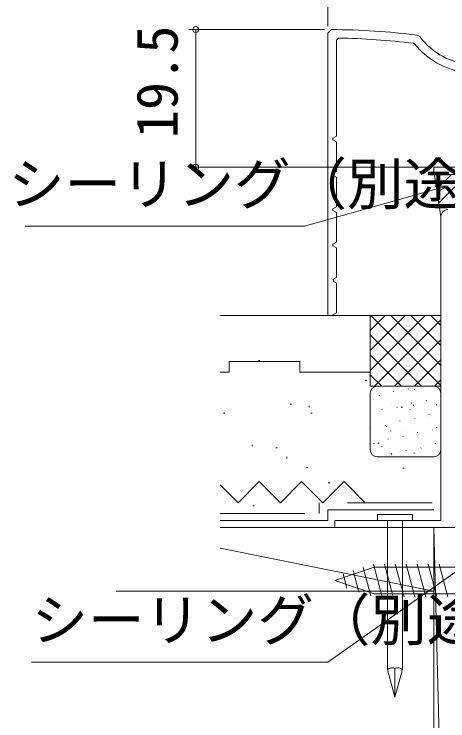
# Model space of a CAD drawing. Units: millimetres, scale not verified. Extents: x -1682 to -692, y -1188 to 424.
# Drawn here: x -1234.8 to -1173.4, y -247.6 to -147.5 of the extents above; entities that cross this region are included whole.
import ezdxf
from ezdxf.enums import TextEntityAlignment as Align

# ---------------------------------------------------------------- set-up
doc = ezdxf.new("R2010")
doc.units = ezdxf.units.MM
doc.header["$LTSCALE"] = 4
doc.linetypes.add('DASHED3', pattern=[4, 3, -1])
for name, color, linetype, lineweight in [('0-3_YKK_11', 7, 'Continuous', 9), ('0-4_YKK_11E', 4, 'Continuous', 9), ('0-7_YKK_D', 6, 'Continuous', 9), ('0-8_YSS_K', 3, 'Continuous', 9)]:
    doc.layers.add(name, color=color, linetype=linetype, lineweight=lineweight)
doc.styles.add('ＭＳ ゴシック', font='')
doc.styles.get('ＭＳ ゴシック').set_extended_font_data('MS Gothic')

msp = doc.modelspace()

# ---------------------------------------------------------------- linework, layer by layer
at = {"layer": '0-3_YKK_11'}
for p, q in [((-1189.868, -149.721), (-1190.37, -150.221)), ((-1190.37, -150.221), (-1190.37, -190.22)), ((-1189.17, -151.231), (-1188.865, -150.932)), ((-1177.369, -150.721), (-1177.706, -150.525)), ((-1189.17, -164.816), (-1189.17, -151.231)), ((-1178.267, -151.664), (-1178.07, -151.773)), ((-1189.67, -165.105), (-1189.17, -164.816)), ((-1189.67, -165.335), (-1189.67, -165.105)), ((-1189.17, -165.624), (-1189.67, -165.335)), ((-1189.17, -169.816), (-1189.17, -165.624)), ((-1189.67, -170.105), (-1189.17, -169.816)), ((-1175.37, -169.22), (-1175.37, -170.22)), ((-1154.37, -169.22), (-1175.37, -169.22)), ((-1189.67, -170.335), (-1189.67, -170.105)), ((-1189.17, -170.624), (-1189.67, -170.335)), ((-1189.17, -174.816), (-1189.17, -170.624)), ((-1175.37, -170.22), (-1171.344, -170.22)), ((-1189.67, -175.105), (-1189.17, -174.816)), ((-1189.67, -175.336), (-1189.67, -175.105)), ((-1189.17, -175.624), (-1189.67, -175.336)), ((-1189.17, -179.816), (-1189.17, -175.624)), ((-1189.67, -180.105), (-1189.17, -179.816)), ((-1189.67, -180.335), (-1189.67, -180.105)), ((-1189.17, -180.624), (-1189.67, -180.335)), ((-1189.17, -184.816), (-1189.17, -180.624)), ((-1189.67, -185.22), (-1189.57, -185.047)), ((-1189.57, -185.047), (-1189.17, -184.816)), ((-1189.57, -185.393), (-1189.57, -185.047)), ((-1189.17, -185.624), (-1189.57, -185.393)), ((-1189.17, -189.816), (-1189.17, -185.624)), ((-1189.87, -190.22), (-1189.17, -189.816)), ((-1190.37, -190.22), (-1189.87, -190.22))]:
    msp.add_line(p, q, dxfattribs=at)
for centre, radius, start, end in [((-1190.37, -249.72), 100, 82.72444, 89.71207), ((-1190.37, -249.72), 98.8, 82.96336, 89.12741), ((-1169.37, -144.72), 10, 216.87752, 267.2706), ((-1169.37, -144.72), 11.2, 219.03024, 260.99493)]:
    msp.add_arc(centre, radius, start, end, dxfattribs=at)
at = {"layer": '0-4_YKK_11E'}
for p, q in [((-1174.37, -176.22), (-1174.37, -219.22)), ((-1189.37, -219.22), (-1189.37, -220.22)), ((-1174.37, -219.22), (-1189.37, -219.22)), ((-1189.37, -220.22), (-1170.419, -220.22))]:
    msp.add_line(p, q, dxfattribs=at)
msp.add_arc((-1173.37, -176.22), 1, 89.99997, 180.00002, dxfattribs=at)
at = {"layer": '0-7_YKK_D'}
for p, q in [((-1190.37, -149.221), (-1190.37, -130.684)), ((-1190.868, -149.721), (-1210.087, -149.721)), ((-1209.087, -169.22), (-1209.087, -149.721)), ((-1175.87, -169.22), (-1210.087, -169.22)), ((-1175.218, -171.894), (-1173.458, -171.871)), ((-1173.458, -171.871), (-1175.094, -172.332)), ((-1173.458, -171.871), (-1174.971, -172.771)), ((-1175.094, -172.332), (-1193.668, -177.565)), ((-1193.668, -177.565), (-1233.26, -177.565)), ((-1158.972, -217.07), (-1190.364, -239.288)), ((-1190.364, -239.288), (-1232.364, -239.288))]:
    msp.add_line(p, q, dxfattribs=at)
for centre in [(-1209.087, -149.721), (-1209.087, -169.22)]:
    msp.add_circle(centre, 0.425, dxfattribs=at)
at = {"layer": '0-8_YSS_K'}
for p, q in [((-1175.37, -169.72), (-1174.37, -176.22)), ((-1175.269, -170.379), (-1175.069, -170.179)), ((-1174.969, -172.325), (-1172.865, -170.22)), ((-1174.67, -174.27), (-1172.37, -171.97)), ((-1174.371, -176.216), (-1174.37, -176.215)), ((-1205.644, -190.22), (-1184.371, -190.22)), ((-1184.371, -200.22), (-1184.371, -190.22)), ((-1176.595, -190.22), (-1184.371, -197.995)), ((-1179.424, -190.22), (-1184.371, -195.167)), ((-1182.252, -190.22), (-1184.371, -192.339)), ((-1184.371, -190.22), (-1174.371, -190.22)), ((-1184.371, -198.22), (-1184.371, -190.22)), ((-1184.267, -190.22), (-1174.371, -200.116)), ((-1174.371, -190.824), (-1183.767, -200.22)), ((-1181.438, -190.22), (-1174.339, -197.319)), ((-1178.61, -190.22), (-1174.371, -194.459)), ((-1175.782, -190.22), (-1174.371, -191.631)), ((-1184.371, -192.944), (-1177.095, -200.22)), ((-1174.371, -193.652), (-1180.938, -200.22)), ((-1184.371, -195.773), (-1179.924, -200.22)), ((-1200.008, -196.594), (-1200.208, -196.594)), ((-1194.371, -198.22), (-1194.371, -196.72)), ((-1174.371, -196.481), (-1178.11, -200.22)), ((-1204.371, -198.22), (-1205.644, -198.22)), ((-1184.371, -198.22), (-1194.371, -198.22)), ((-1184.371, -198.601), (-1182.752, -200.22)), ((-1184.879, -199.416), (-1185.079, -199.416)), ((-1174.371, -199.309), (-1175.282, -200.22)), ((-1184.371, -200.22), (-1174.371, -200.22)), ((-1183.371, -200.22), (-1175.371, -200.22)), ((-1181.078, -200.978), (-1181.051, -200.936)), ((-1178.949, -200.651), (-1178.922, -200.609)), ((-1178.101, -200.712), (-1178.099, -200.703)), ((-1184.371, -209.22), (-1184.371, -201.22)), ((-1183.107, -201.594), (-1183.08, -201.552)), ((-1175.474, -201.239), (-1175.472, -201.23)), ((-1174.403, -201.651), (-1174.376, -201.609)), ((-1174.371, -201.22), (-1174.371, -209.22)), ((-1195.72, -202.752), (-1195.52, -202.752)), ((-1193.013, -203.195), (-1193.013, -202.995)), ((-1183.94, -202.15), (-1183.937, -202.141)), ((-1181.313, -202.678), (-1181.31, -202.668)), ((-1178.562, -202.593), (-1178.535, -202.551)), ((-1178.235, -202.939), (-1178.237, -202.839)), ((-1176.433, -202.267), (-1176.406, -202.225)), ((-1174.969, -202.892), (-1174.97, -202.791)), ((-1204.953, -204.011), (-1205.153, -204.011)), ((-1192.591, -204.011), (-1192.791, -204.011)), ((-1182.72, -203.536), (-1182.693, -203.494)), ((-1180.591, -203.21), (-1180.564, -203.167)), ((-1179.806, -203.179), (-1180.006, -203.179)), ((-1178.766, -203.545), (-1178.763, -203.536)), ((-1180.204, -205.152), (-1180.177, -205.109)), ((-1178.075, -204.825), (-1178.048, -204.783)), ((-1176.23, -204.462), (-1176.228, -204.452)), ((-1176.046, -204.209), (-1176.019, -204.167)), ((-1184.363, -206.094), (-1184.336, -206.052)), ((-1182.234, -205.768), (-1182.207, -205.725)), ((-1182.069, -205.9), (-1182.067, -205.89)), ((-1174.924, -206.116), (-1174.925, -206.016)), ((-1181.452, -206.581), (-1181.453, -206.481)), ((-1179.442, -206.427), (-1179.439, -206.417)), ((-1177.688, -206.767), (-1177.661, -206.725)), ((-1175.559, -206.44), (-1175.532, -206.398)), ((-1181.847, -207.71), (-1181.82, -207.668)), ((-1179.718, -207.383), (-1179.691, -207.341)), ((-1176.895, -207.295), (-1176.892, -207.285)), ((-1201.093, -208.712), (-1201.093, -208.512)), ((-1197.536, -208.956), (-1197.736, -208.956)), ((-1183.876, -208.326), (-1183.849, -208.284)), ((-1183.108, -208.274), (-1183.307, -208.274)), ((-1182.733, -208.733), (-1182.731, -208.723)), ((-1177.202, -208.999), (-1177.175, -208.957)), ((-1175.172, -208.382), (-1175.145, -208.34)), ((-1181.407, -209.806), (-1181.409, -209.706)), ((-1181.36, -209.941), (-1181.333, -209.899)), ((-1180.198, -209.65), (-1180.196, -209.64)), ((-1179.331, -209.325), (-1179.304, -209.283)), ((-1178.141, -209.758), (-1178.142, -209.658)), ((-1196.199, -210.432), (-1196.199, -210.232)), ((-1175.371, -210.22), (-1183.371, -210.22)), ((-1177.571, -210.177), (-1177.568, -210.167)), ((-1193.399, -211.731), (-1193.199, -211.731)), ((-1179.564, -211.818), (-1179.764, -211.818)), ((-1200.09, -213.718), (-1203.09, -216.718)), ((-1197.09, -216.718), (-1200.09, -213.718)), ((-1194.09, -213.718), (-1197.09, -216.718)), ((-1191.09, -216.718), (-1194.09, -213.718)), ((-1188.09, -213.718), (-1191.09, -216.718)), ((-1190.118, -213.901), (-1190.318, -213.901)), ((-1185.09, -216.718), (-1188.09, -213.718)), ((-1203.09, -216.718), (-1205.644, -214.164)), ((-1200.825, -217.133), (-1201.025, -217.133)), ((-1175.366, -217.72), (-1190.366, -217.72)), ((-1183.337, -218.397), (-1183.337, -219.22)), ((-1178.402, -218.397), (-1183.337, -218.397)), ((-1178.402, -218.397), (-1178.402, -219.22)), ((-1183.337, -219.22), (-1178.402, -219.22)), ((-1181.919, -240.301), (-1181.919, -219.22)), ((-1179.819, -219.22), (-1179.819, -240.301)), ((-1205.644, -220.22), (-1181.871, -220.22)), ((-1175.37, -220.22), (-1205.644, -220.22)), ((-1175.37, -220.22), (-1172.37, -334.22)), ((-1175.37, -229.22), (-1175.37, -220.22)), ((-1205.644, -223.165), (-1175.37, -229.22)), ((-1189.369, -227.72), (-1183.819, -225.82)), ((-1184.28, -229.901), (-1185.358, -225.879)), ((-1182.696, -230.02), (-1183.928, -225.42)), ((-1166.119, -225.82), (-1183.819, -225.82)), ((-1181.143, -230.02), (-1182.375, -225.42)), ((-1179.59, -230.02), (-1180.822, -225.42)), ((-1178.037, -230.02), (-1179.27, -225.42)), ((-1176.484, -230.02), (-1177.717, -225.42)), ((-1174.931, -230.02), (-1176.164, -225.42)), ((-1173.378, -230.02), (-1174.611, -225.42)), ((-1187.673, -228.831), (-1188.222, -226.782)), ((-1185.977, -229.366), (-1186.79, -226.33)), ((-1189.369, -227.72), (-1183.819, -229.62)), ((-1220.37, -229.22), (-1175.37, -229.22)), ((-1212.37, -229.22), (-1175.37, -229.22)), ((-1166.119, -229.62), (-1183.819, -229.62)), ((-1175.37, -229.22), (-1175.37, -334.22)), ((-1180.869, -244.22), (-1179.819, -240.301))]:
    msp.add_line(p, q, dxfattribs=at)
at = {"layer": '0-8_YSS_K', "linetype": 'DASHED3'}
msp.add_line((-1175.593, -216.718), (-1191.593, -216.718), dxfattribs=at)
at = {"layer": '0-8_YSS_K'}
for points in [[(-1204.371, -198.22), (-1204.371, -196.72), (-1194.371, -196.72)], [(-1205.644, -219.22), (-1190.366, -219.22), (-1190.366, -217.72)], [(-1180.869, -240.163), (-1180.869, -244.22), (-1181.919, -240.301)]]:
    msp.add_lwpolyline(points, dxfattribs=at)
at = {"layer": '0-8_YSS_K', "linetype": 'DASHED3'}
msp.add_lwpolyline([(-1205.644, -218.218), (-1191.593, -218.218), (-1191.593, -216.718)], dxfattribs=at)
at = {"layer": '0-8_YSS_K'}
for centre, radius, start, end in [((-1183.371, -201.22), 1, 90, 180), ((-1175.371, -201.22), 1, 0, 90), ((-1183.371, -209.22), 1, 180, 270), ((-1175.371, -209.22), 1, 270, 0), ((-1181.276, -241.131), 1.05, 67.21414, 127.78584), ((-1180.463, -241.131), 1.05, 52.21414, 112.78584)]:
    msp.add_arc(centre, radius, start, end, dxfattribs=at)

# ---------------------------------------------------------------- texts
at = {"layer": '0-7_YKK_D', "color": 4, "style": 'ＭＳ ゴシック'}
msp.add_text('19.5', height=5.865, rotation=90, dxfattribs=at).set_placement((-1209.887, -165.111), align=Align.BOTTOM_LEFT)
for p in [(-1235.668, -176.27), (-1232.364, -237.993)]:
    msp.add_text('シーリング（別途）', height=5.865, dxfattribs=at).set_placement(p, align=Align.BOTTOM_LEFT)

doc.saveas('drawing.dxf')
